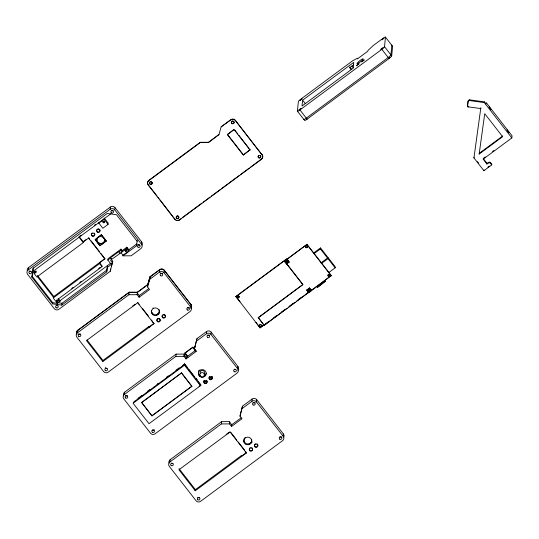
<?xml version="1.0" encoding="UTF-8"?>
<svg xmlns="http://www.w3.org/2000/svg" width="539" height="539" viewBox="0 0 539 539"><rect width="100%" height="100%" fill="white"/><g stroke="black" fill="none" stroke-linecap="round" stroke-linejoin="round"><path stroke-width="0.81" d="M111.263 259.36L112.752 261.274L110.293 271.252L58.906 309.278A3.227 3.146 5.7 0 1 54.304 308.652L27.644 274.398A3.227 3.146 5.7 0 1 28.264 269.911L28.493 267.634L110.401 207.016A3.227 3.146 5.7 0 1 114.996 207.643L141.656 241.896A3.227 3.146 5.7 0 1 142.094 245.083M106.688 271.899L107.49 265.565L106.688 271.899L61.823 305.108L52.627 303.855L31.936 277.268L33.182 267.876M32.556 272.781L32.67 271.616L110.663 213.895M52.627 303.855L52.741 302.689L32.05 276.103M37.481 275.483L53.833 296.497L53.199 297.993L57.343 303.309L57.228 304.481M59.95 301.382L58.165 299.084L58.232 298.404L60.018 300.695L59.95 301.382L57.343 303.309L52.741 302.689M61.823 305.108L62.005 303.255L106.877 270.052M79.166 236.567L79.098 237.254L83.275 242.617L36.847 276.985L32.67 271.616M83.275 242.617L83.35 241.937L79.631 237.167M190.961 304.454L190.705 307.021A3.227 3.146 5.7 0 1 190.085 311.508L108.184 372.126A3.227 3.146 5.7 0 1 103.582 371.499L76.922 337.246A3.227 3.146 5.7 0 1 77.542 332.758L77.798 330.191L129.171 292.172L137.391 292.165L147.827 284.444L150.044 276.723L159.699 269.574A3.227 3.146 5.7 0 1 164.301 270.201L190.961 304.454A3.227 3.146 5.7 0 1 190.961 308.362M95.201 239.66L101.5 234.627L106.237 241.162L99.978 245.791L95.201 239.66L101.5 234.627M104.209 218.039L108.191 223.146L108.063 224.399L102.848 228.26L98.866 223.153L98.927 222.58M97.586 242.725L97.626 242.328M98.327 237.342L98.367 236.944M99.978 245.791L95.241 239.255M58.165 299.084L101.986 266.65L99.6 263.584L99.668 262.904L104.923 258.612L100.84 253.37M108.063 224.399L104.088 219.292L104.142 218.719M103.104 243.473L103.144 243.076M103.845 238.09L103.886 237.692M101.986 266.65L102.053 265.97L99.668 262.904M28.264 269.911L110.172 209.294L110.401 207.016M122.198 250.648L126.894 247.179L126.766 248.432L119.988 253.451L118.823 251.632L110.475 257.81L111.667 259.34L110.596 260.398L112.584 262.958L111.021 264.117L107.834 260.027L107.962 258.767L121.005 249.119L122.198 250.648L122.07 251.908L120.877 250.372L121.005 249.119M121.026 252.676L123.02 255.237L122.959 255.83L131.159 255.803L140.814 248.661A3.227 3.146 5.7 0 0 141.434 244.174L114.767 209.92L114.996 207.643M111.64 259.63L110.475 257.81M110.293 271.252L110.522 268.968M151.466 320.031L153.972 323.73L102.841 361.568L102.956 360.456L87.116 340.102M119.988 253.451L111.667 259.34M123.02 255.237L128.76 250.985L128.882 249.732L126.894 247.179M77.542 332.758L128.929 294.725L129.171 292.172M122.959 255.83L136.522 245.791L136.711 243.945L128.882 249.732M237.861 366.412L237.632 368.689A3.227 3.146 5.7 0 1 237.012 373.177L155.104 433.794A3.227 3.146 5.7 0 1 150.509 433.167L123.842 398.914A3.227 3.146 5.7 0 1 124.462 394.427L124.691 392.149L176.078 354.116L184.277 354.089L184.055 356.373L186.043 358.927L196.472 351.206L194.485 348.652L196.944 338.674L206.599 331.532A3.227 3.146 5.7 0 1 211.194 332.159L237.861 366.412A3.227 3.146 5.7 0 1 237.861 370.32M141.434 244.174L141.656 241.896M147.827 284.444L147.565 286.977L149.552 289.537L139.116 297.258L137.128 294.698L137.391 292.165M148.252 185.079L148.279 184.796A3.227 3.146 5.7 0 1 148.899 180.309L200.279 142.283L208.499 142.283L218.928 134.561L208.465 142.565L200.252 142.572L148.872 180.592A3.227 3.146 5.7 0 0 148.252 185.079L174.912 219.333A3.227 3.146 5.7 0 0 179.514 219.959L261.422 159.342A3.227 3.146 5.7 0 0 262.035 154.855L235.402 120.318A3.227 3.146 5.7 0 0 230.807 119.692L221.145 126.84L218.901 134.844M139.116 297.258L139.284 295.574L137.297 293.021M148.676 288.628L139.284 295.574M147.565 286.977L149.795 279.283L150.044 276.723M102.437 360.847L148.865 326.479L148.798 327.166L154.013 323.306M141.622 402.579L181.542 372.9L191.877 386.335L151.971 415.872L141.622 402.579L181.542 372.9M152.254 313.651L152.294 313.253M152.995 308.268L153.036 307.863M149.795 279.283L159.443 272.141L159.699 269.574M157.812 314.001L157.772 314.399L159.025 313.476M190.705 307.021L164.045 272.768L164.301 270.201M151.971 415.872L141.636 402.438M174.912 219.333L160.07 199.949M179.514 219.959L180.895 218.672M124.462 394.427L175.849 356.4L176.078 354.116M283.373 433.935L283.143 436.219A3.227 3.146 5.7 0 1 282.524 440.707L200.616 501.324A3.227 3.146 5.7 0 1 196.021 500.697L169.361 466.444A3.227 3.146 5.7 0 1 169.974 461.957L170.203 459.679L221.59 421.646L229.796 421.619L229.567 423.897L231.554 426.457L241.991 418.736L239.996 416.175L242.462 406.204L252.111 399.062A3.227 3.146 5.7 0 1 256.705 399.682L283.373 433.935A3.227 3.146 5.7 0 1 283.81 437.122M187.936 357.148L184.924 352.957L192.753 347.17L195.933 351.26M200.542 384.246L200.4 385.668L184.486 365.22L184.628 363.791M184.486 365.22L133.099 403.246L149.013 423.701L200.892 385.405L184.621 364.014L182.66 365.462M186.043 358.927L186.211 357.249L184.217 354.689M195.765 351.354L192.753 347.17M195.603 350.296L186.211 357.249M194.485 348.652L196.944 338.674M221.145 126.84L230.78 119.975A3.227 3.146 5.7 0 1 235.375 120.601L262.035 154.855M199.174 375.319L199.214 374.922M196.715 340.951L206.37 333.809L206.599 331.532M243.271 155.043L250.083 149.741L243.271 155.043L227.357 134.595L233.549 129.751M204.692 376.074L204.732 375.67M245.434 451.19L246.411 452.928L195.28 490.766L195.394 489.655L179.042 468.647M237.632 368.689L210.965 334.436L211.194 332.159M169.974 461.957L221.361 423.923L221.59 421.646M264.103 324.923L260.094 327.887L235.839 296.477L287.226 258.444L287.166 259.03M231.554 426.457L231.723 424.772L229.735 422.219M261.422 159.342L261.449 159.059A3.227 3.146 5.7 0 0 262.069 154.572M241.115 417.826L231.723 424.772M239.996 416.175L242.462 406.204M306.819 289.814L308.813 292.374L264.204 325.381L258.235 317.714L302.864 284.477L284.558 260.957L306.994 244.356L331.269 275.544L308.78 292.731L306.785 290.171L309.433 287.887L311.421 290.44M242.233 408.481L251.881 401.339L252.111 399.062M260.094 327.887L255.937 322.295M250.251 443.199L250.211 443.597L252.084 442.209M283.143 436.219L256.483 401.966L256.705 399.682M264.204 325.381L258.262 317.484M297.407 111.169L298.357 101.622A3.227 0.519 -37.9 0 1 301.038 98.981L352.425 60.954L357.532 58.158L357.465 58.872L367.894 51.151L367.969 50.437L373.291 45.505L382.946 38.363A3.227 0.519 -37.9 0 1 385.479 37.144L392.641 46.347L391.691 55.894A3.227 0.519 -37.9 0 1 389.01 58.535L307.102 119.153A3.227 0.519 -37.9 0 1 304.569 120.372L297.407 111.169A3.227 0.519 -37.9 0 0 299.94 109.949L381.848 49.332A3.227 0.519 -37.9 0 0 384.529 46.691L385.479 37.144M306.994 244.356L287.146 259.259L289.099 262.17L286.492 264.097L284.504 261.543L284.599 260.6L235.819 296.706M302.608 100.18L302.022 106.035L353.153 68.197L353.732 62.356L302.608 100.18L305.269 103.596M286.492 264.097L289.133 261.813M289.099 262.17L287.146 259.259M308.78 292.731L308.813 292.374M311.387 290.797L309.433 287.887M311.441 290.218L311.502 289.632M320.516 247.927L327.678 257.13L327.577 258.127L320.415 248.924L320.516 247.927L313.341 253.236M317.458 287.375L325.307 281.297L317.458 287.375L316.662 286.35M328.878 272.478L335.143 267.843L327.975 258.639L328.076 257.642L320.9 262.951M351.145 69.592L349.71 67.752L349.798 66.897L351.704 69.349M335.143 267.843L335.238 266.845L328.076 257.642M468.472 106.17C466.828 109.545 467.805 101.298 468.303 100.598L469.341 99.823L484.393 101.871L486.043 103.993L486.185 102.565L512.05 135.801L511.834 137.937L483.146 159.167L486.926 164.024L488.617 163.021A1.61 1.57 5.7 0 1 490.53 163.378L491.723 164.907L483.894 170.701L473.949 157.92L474.017 157.206M468.175 107.045L468.25 106.331M468.229 101.312L469.274 100.537L469.341 99.823M479.164 154.06L484.729 113.675L502.638 136.684L479.164 154.06L479.238 153.345L502.712 135.969M511.834 137.937L484.318 102.585L484.393 101.871M483.894 170.701L483.968 169.987M486.926 164.024L486.993 163.317L483.214 158.459L485.228 156.97M491.723 164.907L491.79 164.193L490.598 162.663A1.61 1.57 5.7 0 0 488.684 162.306L486.993 163.317M31.936 277.268L33.169 268.294L107.254 213.471L116.451 214.724L137.142 241.304M136.522 245.791L137.223 240.205M468.303 100.598L467.569 105.913L468.128 106.365M473.949 157.92L480.822 107.854L480.754 108.568L468.398 106.884M191.177 308.301A3.227 3.146 5.7 0 0 190.934 304.737L164.274 270.49A3.227 3.146 5.7 0 0 159.672 269.864L150.017 277.012L147.801 284.727L137.364 292.448L129.144 292.455M111.411 265.889L112.752 261.274M147.787 284.7L150.024 277.006M389.798 57.478L388.787 58.3M53.833 296.497L104.923 258.612M99.6 263.584L53.725 297.609L37.366 276.595M79.826 236.082L81.153 235.098M94.365 225.322L95.686 224.345M98.866 223.153L104.088 219.292M227.357 134.595L234.135 129.576L250.056 150.024M83.222 241.634L85.917 239.639M83.35 241.937L88.564 238.076L104.883 259.037M101.891 244.005L106.277 240.758M349.71 67.752L353.624 64.855M107.834 260.027L110.448 258.093M118.789 251.915L120.877 250.372M71.714 288.426L73.061 287.422M79.806 282.436L81.153 281.439M98.684 268.462L100.032 267.465M60.018 300.695L110.535 263.308M107.308 267.418L112.523 263.551M182.249 217.668L201.876 203.142M203.23 202.138L210.001 197.133M211.355 196.129L220.155 189.613M221.509 188.616L239.107 175.593M240.461 174.589L249.261 168.074M250.615 167.077L261.449 159.059M132.479 306.199L135.087 304.272M156.559 314.931L159.066 313.071M284.504 261.543L287.112 259.609M314.156 253.559L320.415 248.924M184.897 353.24L192.726 347.453M183.833 355.167L185.814 353.699M193.083 348.322L195.064 346.853M184.378 354.979L185.726 353.982M193.548 348.187L194.781 347.278M137.971 398.321L142.026 395.316M147.437 391.314L150.145 389.313M156.903 384.307L158.257 383.31M166.369 377.307L168.397 375.804M175.835 370.3L179.218 367.8M133.416 402.229L184.581 364.445M321.716 263.275L327.975 258.639M258.235 317.714L302.844 284.707L286.526 263.746M492.606 151.506L493.946 150.516M306.785 290.171L309.393 288.244M198.669 370.866L199.922 369.936M260.788 327.166L264.137 324.68M265.437 323.932L268.112 321.951M273.455 317.997L276.797 315.524M281.473 312.061L284.814 309.588M289.49 306.132L293.499 303.161M298.182 299.704L301.523 297.232M306.199 293.768L308.2 292.286M264.231 325.158L287.085 308.241M288.426 307.25L295.15 302.271M296.497 301.281L308.591 292.32M308.834 292.145L331.269 275.544M151.985 415.731L191.891 386.194M487.883 167.09L489.183 166.127M198.979 386.423L200.939 384.974L197.88 381.046M226.218 434.434L229.479 432.022M244.18 438.389L245.434 437.466M248.371 444.587L252.124 441.812M194.869 490.045L241.304 455.677L241.236 456.365L246.451 452.504M306.88 118.917L306.415 119.186M137.357 292.421L129.151 292.448L77.764 330.481A3.227 3.146 5.7 0 0 76.902 334.618M128.929 294.725L137.128 294.698M175.849 356.4L184.055 356.373M221.361 423.923L229.567 423.897M469.274 100.537L484.318 102.585M57.41 302.628L62.005 303.255M477.5 161.68L478.497 162.96M384.529 46.691L391.691 55.894M381.848 49.332L389.01 58.535M351.913 65.98L353.328 67.793M299.94 109.949L307.102 119.153M234.681 129.953L237.76 133.908M238.784 135.228L249.058 148.42M227.384 134.312L243.305 154.76M306.967 244.585L331.242 275.773M324.485 280.563L325.28 281.587M235.839 296.477L240.017 301.84M148.791 185.456L156.997 195.994M158.021 197.314L159.045 198.628M126.766 248.432L128.76 250.985M101.46 235.024L106.237 241.162M184.924 352.957L187.633 356.434M151.338 312.02L153.251 314.48M88.605 237.645L89.629 238.959M91.158 240.926L99.311 251.403M137.701 302.345L139.23 304.306M142.289 308.241L148.407 316.097M153.972 323.73L137.654 302.77L86.489 340.56L102.841 361.568M196.162 378.351L197.173 379.658M184.621 364.014L187.168 367.288M188.697 369.255L194.822 377.118M195.839 378.425L196.856 379.732M243.298 440.606L244.693 442.849L243.257 441.01M148.865 326.479L149.795 327.672M230.645 432.197L236.762 440.06M238.292 442.02L244.41 449.883M246.411 452.928L230.092 431.968L178.928 469.759L195.28 490.766M181.528 373.042L191.877 386.335M169.003 463.041A3.227 3.146 5.7 0 1 170.203 459.679M251.881 401.339A3.227 3.146 5.7 0 1 256.483 401.966M199.652 497.51A1.314 1.28 5.7 0 1 197.813 497.254M172.992 463.257A1.314 1.28 5.7 0 1 171.395 463.244M281.56 436.893A1.314 1.28 5.7 0 1 279.963 436.88M255.142 402.404A1.314 1.28 5.7 0 1 253.054 402.39M252.292 448.178A1.644 1.604 5.7 0 1 251.868 450.503A1.644 1.604 5.7 0 1 249.53 449.87A1.644 1.604 5.7 0 1 250.365 447.66M251.619 447.666A1.644 1.604 5.7 0 1 251.989 447.882M256.84 443.806A1.644 1.604 5.7 0 1 257.77 445.773A1.644 1.604 5.7 0 1 255.85 446.844A1.644 1.604 5.7 0 1 254.583 445.059M254.691 444.662A1.644 1.604 5.7 0 1 254.907 444.298M255.21 444.008A1.644 1.604 5.7 0 1 255.58 443.799M251.767 439.662A3.935 3.84 5.7 0 1 247.334 443.941A3.935 3.84 5.7 0 1 244.228 438.631M392.163 46.3A3.227 0.519 -37.9 0 1 392.641 46.347M303.774 119.348A3.227 0.519 -37.9 0 0 306.307 118.129L388.215 57.511A3.227 0.519 -37.9 0 0 390.896 54.87L391.846 45.323A3.227 0.519 -37.9 0 0 391.55 45.215M179.541 219.676A3.227 3.146 5.7 0 1 178.8 220.101M178.396 220.235A3.227 3.146 5.7 0 1 176.691 220.229M175.896 219.899A3.227 3.146 5.7 0 1 174.939 219.05M233.838 121.477A1.314 1.28 5.7 0 1 233.394 123.391A1.314 1.28 5.7 0 1 231.541 122.622A1.314 1.28 5.7 0 1 232.626 120.979M232.969 120.979A1.314 1.28 5.7 0 1 233.596 121.235M260.256 155.488A1.314 1.28 5.7 0 1 260.425 157.375A1.314 1.28 5.7 0 1 258.484 157.361A1.314 1.28 5.7 0 1 258.659 155.481M177.729 215.849A1.314 1.28 5.7 0 1 178.658 217.817A1.314 1.28 5.7 0 1 176.442 217.796A1.314 1.28 5.7 0 1 177.385 215.849M151.688 181.852A1.314 1.28 5.7 0 1 151.587 183.954A1.314 1.28 5.7 0 1 149.606 183.132A1.314 1.28 5.7 0 1 151.061 181.596M106.944 368.191A1.314 1.28 5.7 0 1 105.401 367.773M106.917 368.474A1.314 1.28 5.7 0 1 105.374 368.063M189.364 307.459A1.314 1.28 5.7 0 1 187.282 307.446M76.74 333.958A3.227 3.146 5.7 0 1 77.798 330.191M162.488 273.158A1.314 1.28 5.7 0 1 160.892 273.145M162.461 273.441A1.314 1.28 5.7 0 1 160.447 272.896M80.554 334.059A1.314 1.28 5.7 0 1 78.714 333.809M123.633 395.909A3.227 3.146 5.7 0 1 124.691 392.149M206.37 333.809A3.227 3.146 5.7 0 1 210.965 334.436M154.383 429.745A1.314 1.28 5.7 0 1 152.544 429.967M127.473 395.727A1.314 1.28 5.7 0 1 125.634 395.478M235.745 369.532A1.314 1.28 5.7 0 1 234.209 369.114M209.381 335.11A1.314 1.28 5.7 0 1 207.784 335.096M206.477 380.352A1.644 1.604 5.7 0 1 206.68 382.71A1.644 1.604 5.7 0 1 204.261 382.69A1.644 1.604 5.7 0 1 204.483 380.339M212.211 377.152A1.644 1.604 5.7 0 1 210.688 379.355A1.644 1.604 5.7 0 1 209.179 377.132M209.395 376.768A1.644 1.604 5.7 0 1 209.698 376.478M211.692 376.491A1.644 1.604 5.7 0 1 211.995 376.788M206.248 373.136A3.935 3.84 5.7 0 1 203.843 376.168M200.831 376.148A3.935 3.84 5.7 0 1 198.716 371.108M287.833 261.152A0.984 0.963 5.7 0 1 286.856 262.23A0.984 0.963 5.7 0 1 285.886 261.139M285.953 260.896A0.984 0.963 5.7 0 1 286.081 260.681M309.743 289.147A0.984 0.963 5.7 0 1 309.871 290.555A0.984 0.963 5.7 0 1 308.416 290.548A0.984 0.963 5.7 0 1 308.551 289.133M287.826 261.065A0.984 0.963 5.7 0 1 285.939 260.553M239.114 296.672A0.984 0.963 5.7 0 1 237.84 297.703A0.984 0.963 5.7 0 1 237.416 296.133A0.984 0.963 5.7 0 1 239.046 296.43M310.181 289.2A0.984 0.963 5.7 0 1 309.197 290.278A0.984 0.963 5.7 0 1 308.227 289.187M159.443 272.141A3.227 3.146 5.7 0 1 164.045 272.768M160.07 319.344A1.644 1.604 5.7 0 1 158.331 321.534A1.644 1.604 5.7 0 1 157.253 318.96M157.556 318.67A1.644 1.604 5.7 0 1 159.187 318.468M159.557 318.684A1.644 1.604 5.7 0 1 159.854 318.98M165.075 315.12A1.644 1.604 5.7 0 1 164.873 317.276A1.644 1.604 5.7 0 1 162.657 317.255A1.644 1.604 5.7 0 1 162.468 315.099M163.149 314.601A1.644 1.604 5.7 0 1 163.56 314.493M163.991 314.5A1.644 1.604 5.7 0 1 164.772 314.823M159.322 311.468A3.935 3.84 5.7 0 1 154.895 314.742A3.935 3.84 5.7 0 1 151.52 310.403M159.066 309.487A3.935 3.84 5.7 0 1 159.328 310.464M110.172 209.294A3.227 3.146 5.7 0 1 114.767 209.92M27.206 270.585A3.227 3.146 5.7 0 1 28.493 267.634M30.979 271.38A1.314 1.28 5.7 0 1 29.436 270.962M57.942 305.465A1.314 1.28 5.7 0 1 56.339 305.451M113.183 210.594A1.314 1.28 5.7 0 1 111.586 210.587M139.844 244.847A1.314 1.28 5.7 0 1 137.836 244.308M58.367 300.001A0.856 0.835 5.7 0 1 57.518 300.93A0.856 0.835 5.7 0 1 56.676 299.987M36.086 271.366A0.856 0.835 5.7 0 1 35.237 272.303A0.856 0.835 5.7 0 1 34.395 271.353M35.763 270.814A0.856 0.835 5.7 0 1 35.918 270.969M126.914 249.8A0.856 0.835 5.7 0 1 126.065 250.729A0.856 0.835 5.7 0 1 125.223 249.786M125.284 249.577A0.856 0.835 5.7 0 1 125.553 249.234M104.633 221.165A0.856 0.835 5.7 0 1 103.784 222.102A0.856 0.835 5.7 0 1 102.942 221.152M94.15 233.023A1.644 1.604 5.7 0 1 94.352 235.381A1.644 1.604 5.7 0 1 91.933 235.361A1.644 1.604 5.7 0 1 92.149 233.01M99.984 230.652A1.644 1.604 5.7 0 1 96.737 230.625M96.737 230.207A1.644 1.604 5.7 0 1 97.06 229.446M97.37 229.149A1.644 1.604 5.7 0 1 98.994 228.954M99.668 229.466A1.644 1.604 5.7 0 1 99.991 230.234M104.707 239.107A3.935 3.84 5.7 0 1 100.786 243.426A3.935 3.84 5.7 0 1 96.899 239.053M97.168 238.083A3.935 3.84 5.7 0 1 97.687 237.221M206.707 380.938A1.314 1.28 5.7 0 1 205.662 381.713M204.988 381.619A1.314 1.28 5.7 0 1 204.692 381.45M204.456 381.214A1.314 1.28 5.7 0 1 204.281 380.925M211.921 377.078A1.314 1.28 5.7 0 1 209.503 377.057M200.212 373.534A2.297 2.244 5.7 0 1 202.644 370.475A2.297 2.244 5.7 0 1 204.153 374.073M206.767 380.905A1.314 1.28 5.7 0 1 205.123 381.962A1.314 1.28 5.7 0 1 204.254 380.224M211.901 376.384A1.314 1.28 5.7 0 1 211.018 378.102A1.314 1.28 5.7 0 1 209.381 377.024M209.381 376.687A1.314 1.28 5.7 0 1 209.476 376.363M299.967 100.369L301.981 98.873L299.967 100.369M299.01 109.909L301.025 108.42L299.01 109.909M356.441 65.677L358.961 63.811L356.441 65.677M361.656 61.817L364.175 59.95L361.656 61.817M381.868 39.751L383.889 38.256L381.868 39.751M380.918 49.292L382.959 47.85L380.918 49.292M489.142 107.066L491.042 109.72L489.142 107.066M507.051 130.074L508.951 132.722L507.051 130.074M197.826 499.774A1.314 1.28 5.7 0 0 199.929 498.939A1.314 1.28 5.7 0 0 198.13 497.578A1.314 1.28 5.7 0 0 197.826 499.774M171.166 465.521A1.314 1.28 5.7 0 0 173.268 464.685A1.314 1.28 5.7 0 0 171.469 463.324A1.314 1.28 5.7 0 0 171.166 465.521M279.734 439.157A1.314 1.28 5.7 0 0 281.836 438.328A1.314 1.28 5.7 0 0 280.037 436.961A1.314 1.28 5.7 0 0 279.734 439.157M253.074 404.904A1.314 1.28 5.7 0 0 255.176 404.075A1.314 1.28 5.7 0 0 253.377 402.707A1.314 1.28 5.7 0 0 253.074 404.904M249.941 450.833A1.644 1.604 5.7 0 0 252.575 449.796A1.644 1.604 5.7 0 0 250.325 448.084A1.644 1.604 5.7 0 0 249.941 450.833M255.163 446.972A1.644 1.604 5.7 0 0 257.79 445.935A1.644 1.604 5.7 0 0 255.54 444.224A1.644 1.604 5.7 0 0 255.163 446.972M245.373 443.988A3.935 3.84 5.7 0 0 251.679 441.488A3.935 3.84 5.7 0 0 246.283 437.399A3.935 3.84 5.7 0 0 245.373 443.988M358.489 63.137A3.935 0.627 -37.9 0 0 363.252 58.926A3.935 0.627 -37.9 0 0 358.637 61.662A3.935 0.627 -37.9 0 0 358.489 63.137M258.626 157.799A1.314 1.28 5.7 0 0 260.728 156.964A1.314 1.28 5.7 0 0 258.929 155.596A1.314 1.28 5.7 0 0 258.626 157.799M231.965 123.546A1.314 1.28 5.7 0 0 234.067 122.71A1.314 1.28 5.7 0 0 232.269 121.349A1.314 1.28 5.7 0 0 231.965 123.546M176.718 218.416A1.314 1.28 5.7 0 0 178.82 217.581A1.314 1.28 5.7 0 0 177.021 216.213A1.314 1.28 5.7 0 0 176.718 218.416M150.058 184.163A1.314 1.28 5.7 0 0 152.16 183.327A1.314 1.28 5.7 0 0 150.361 181.96A1.314 1.28 5.7 0 0 150.058 184.163M152.315 432.251A1.314 1.28 5.7 0 0 154.417 431.416A1.314 1.28 5.7 0 0 152.618 430.048A1.314 1.28 5.7 0 0 152.315 432.251M125.654 397.998A1.314 1.28 5.7 0 0 127.756 397.162A1.314 1.28 5.7 0 0 125.958 395.794A1.314 1.28 5.7 0 0 125.654 397.998M234.222 371.634A1.314 1.28 5.7 0 0 236.325 370.798A1.314 1.28 5.7 0 0 234.526 369.431A1.314 1.28 5.7 0 0 234.222 371.634M207.555 337.38A1.314 1.28 5.7 0 0 209.658 336.545A1.314 1.28 5.7 0 0 207.859 335.177A1.314 1.28 5.7 0 0 207.555 337.38M204.429 383.31A1.644 1.604 5.7 0 0 207.057 382.266A1.644 1.604 5.7 0 0 204.807 380.561A1.644 1.604 5.7 0 0 204.429 383.31M209.651 379.449A1.644 1.604 5.7 0 0 212.278 378.405A1.644 1.604 5.7 0 0 210.028 376.7A1.644 1.604 5.7 0 0 209.651 379.449M199.861 376.465A3.935 3.84 5.7 0 0 206.167 373.965A3.935 3.84 5.7 0 0 200.771 369.869A3.935 3.84 5.7 0 0 199.861 376.465M328.345 276.217A0.984 0.963 5.7 0 0 329.922 275.591A0.984 0.963 5.7 0 0 328.574 274.567A0.984 0.963 5.7 0 0 328.345 276.217M306.058 247.583A0.984 0.963 5.7 0 0 307.634 246.963A0.984 0.963 5.7 0 0 306.287 245.939A0.984 0.963 5.7 0 0 306.058 247.583M308.483 291.242A0.984 0.963 5.7 0 0 310.06 290.615A0.984 0.963 5.7 0 0 308.712 289.598A0.984 0.963 5.7 0 0 308.483 291.242M286.202 262.614A0.984 0.963 5.7 0 0 287.779 261.988A0.984 0.963 5.7 0 0 286.425 260.964A0.984 0.963 5.7 0 0 286.202 262.614M306.085 247.361A0.984 0.963 5.7 0 0 307.661 246.734A0.984 0.963 5.7 0 0 306.307 245.71A0.984 0.963 5.7 0 0 306.085 247.361M328.366 275.988A0.984 0.963 5.7 0 0 329.942 275.362A0.984 0.963 5.7 0 0 328.595 274.338A0.984 0.963 5.7 0 0 328.366 275.988M259.825 326.176A0.984 0.963 5.7 0 0 261.402 325.549A0.984 0.963 5.7 0 0 260.047 324.525A0.984 0.963 5.7 0 0 259.825 326.176M259.798 326.405A0.984 0.963 5.7 0 0 261.375 325.778A0.984 0.963 5.7 0 0 260.027 324.754A0.984 0.963 5.7 0 0 259.798 326.405M237.517 297.771A0.984 0.963 5.7 0 0 239.094 297.151A0.984 0.963 5.7 0 0 237.739 296.127A0.984 0.963 5.7 0 0 237.517 297.771M105.388 370.576A1.314 1.28 5.7 0 0 107.49 369.747A1.314 1.28 5.7 0 0 105.691 368.38A1.314 1.28 5.7 0 0 105.388 370.576M78.728 336.323A1.314 1.28 5.7 0 0 80.83 335.494A1.314 1.28 5.7 0 0 79.031 334.126A1.314 1.28 5.7 0 0 78.728 336.323M187.296 309.959A1.314 1.28 5.7 0 0 189.398 309.13A1.314 1.28 5.7 0 0 187.599 307.762A1.314 1.28 5.7 0 0 187.296 309.959M160.635 275.705A1.314 1.28 5.7 0 0 162.738 274.877A1.314 1.28 5.7 0 0 160.939 273.509A1.314 1.28 5.7 0 0 160.635 275.705M157.509 321.635A1.644 1.604 5.7 0 0 160.137 320.597A1.644 1.604 5.7 0 0 157.887 318.886A1.644 1.604 5.7 0 0 157.509 321.635M162.724 317.774A1.644 1.604 5.7 0 0 165.352 316.737A1.644 1.604 5.7 0 0 163.101 315.025A1.644 1.604 5.7 0 0 162.724 317.774M152.935 314.789A3.935 3.84 5.7 0 0 159.241 312.29A3.935 3.84 5.7 0 0 153.844 308.2A3.935 3.84 5.7 0 0 152.935 314.789M29.45 273.482A1.314 1.28 5.7 0 0 31.552 272.646A1.314 1.28 5.7 0 0 29.753 271.285A1.314 1.28 5.7 0 0 29.45 273.482M56.117 307.735A1.314 1.28 5.7 0 0 58.219 306.9A1.314 1.28 5.7 0 0 56.42 305.539A1.314 1.28 5.7 0 0 56.117 307.735M111.357 212.865A1.314 1.28 5.7 0 0 113.459 212.029A1.314 1.28 5.7 0 0 111.661 210.668A1.314 1.28 5.7 0 0 111.357 212.865M138.018 247.118A1.314 1.28 5.7 0 0 140.12 246.283A1.314 1.28 5.7 0 0 138.321 244.922A1.314 1.28 5.7 0 0 138.018 247.118M103.192 222.641A0.856 0.835 5.7 0 0 104.559 222.095A0.856 0.835 5.7 0 0 103.387 221.212A0.856 0.835 5.7 0 0 103.192 222.641M125.479 251.268A0.856 0.835 5.7 0 0 126.847 250.729A0.856 0.835 5.7 0 0 125.675 249.84A0.856 0.835 5.7 0 0 125.479 251.268M56.932 301.469A0.856 0.835 5.7 0 0 58.3 300.93A0.856 0.835 5.7 0 0 57.127 300.041A0.856 0.835 5.7 0 0 56.932 301.469M34.644 272.842A0.856 0.835 5.7 0 0 36.012 272.296A0.856 0.835 5.7 0 0 34.846 271.413A0.856 0.835 5.7 0 0 34.644 272.842M92.102 235.981A1.644 1.604 5.7 0 0 94.729 234.937A1.644 1.604 5.7 0 0 92.479 233.232A1.644 1.604 5.7 0 0 92.102 235.981M97.316 232.12A1.644 1.604 5.7 0 0 99.944 231.076A1.644 1.604 5.7 0 0 97.694 229.371A1.644 1.604 5.7 0 0 97.316 232.12M98.314 243.439A3.935 3.84 5.7 0 0 104.62 240.94A3.935 3.84 5.7 0 0 99.223 236.843A3.935 3.84 5.7 0 0 98.314 243.439M200.717 376.599A2.297 2.244 5.7 0 0 204.396 375.144A2.297 2.244 5.7 0 0 201.249 372.752A2.297 2.244 5.7 0 0 200.717 376.599"/></g></svg>
